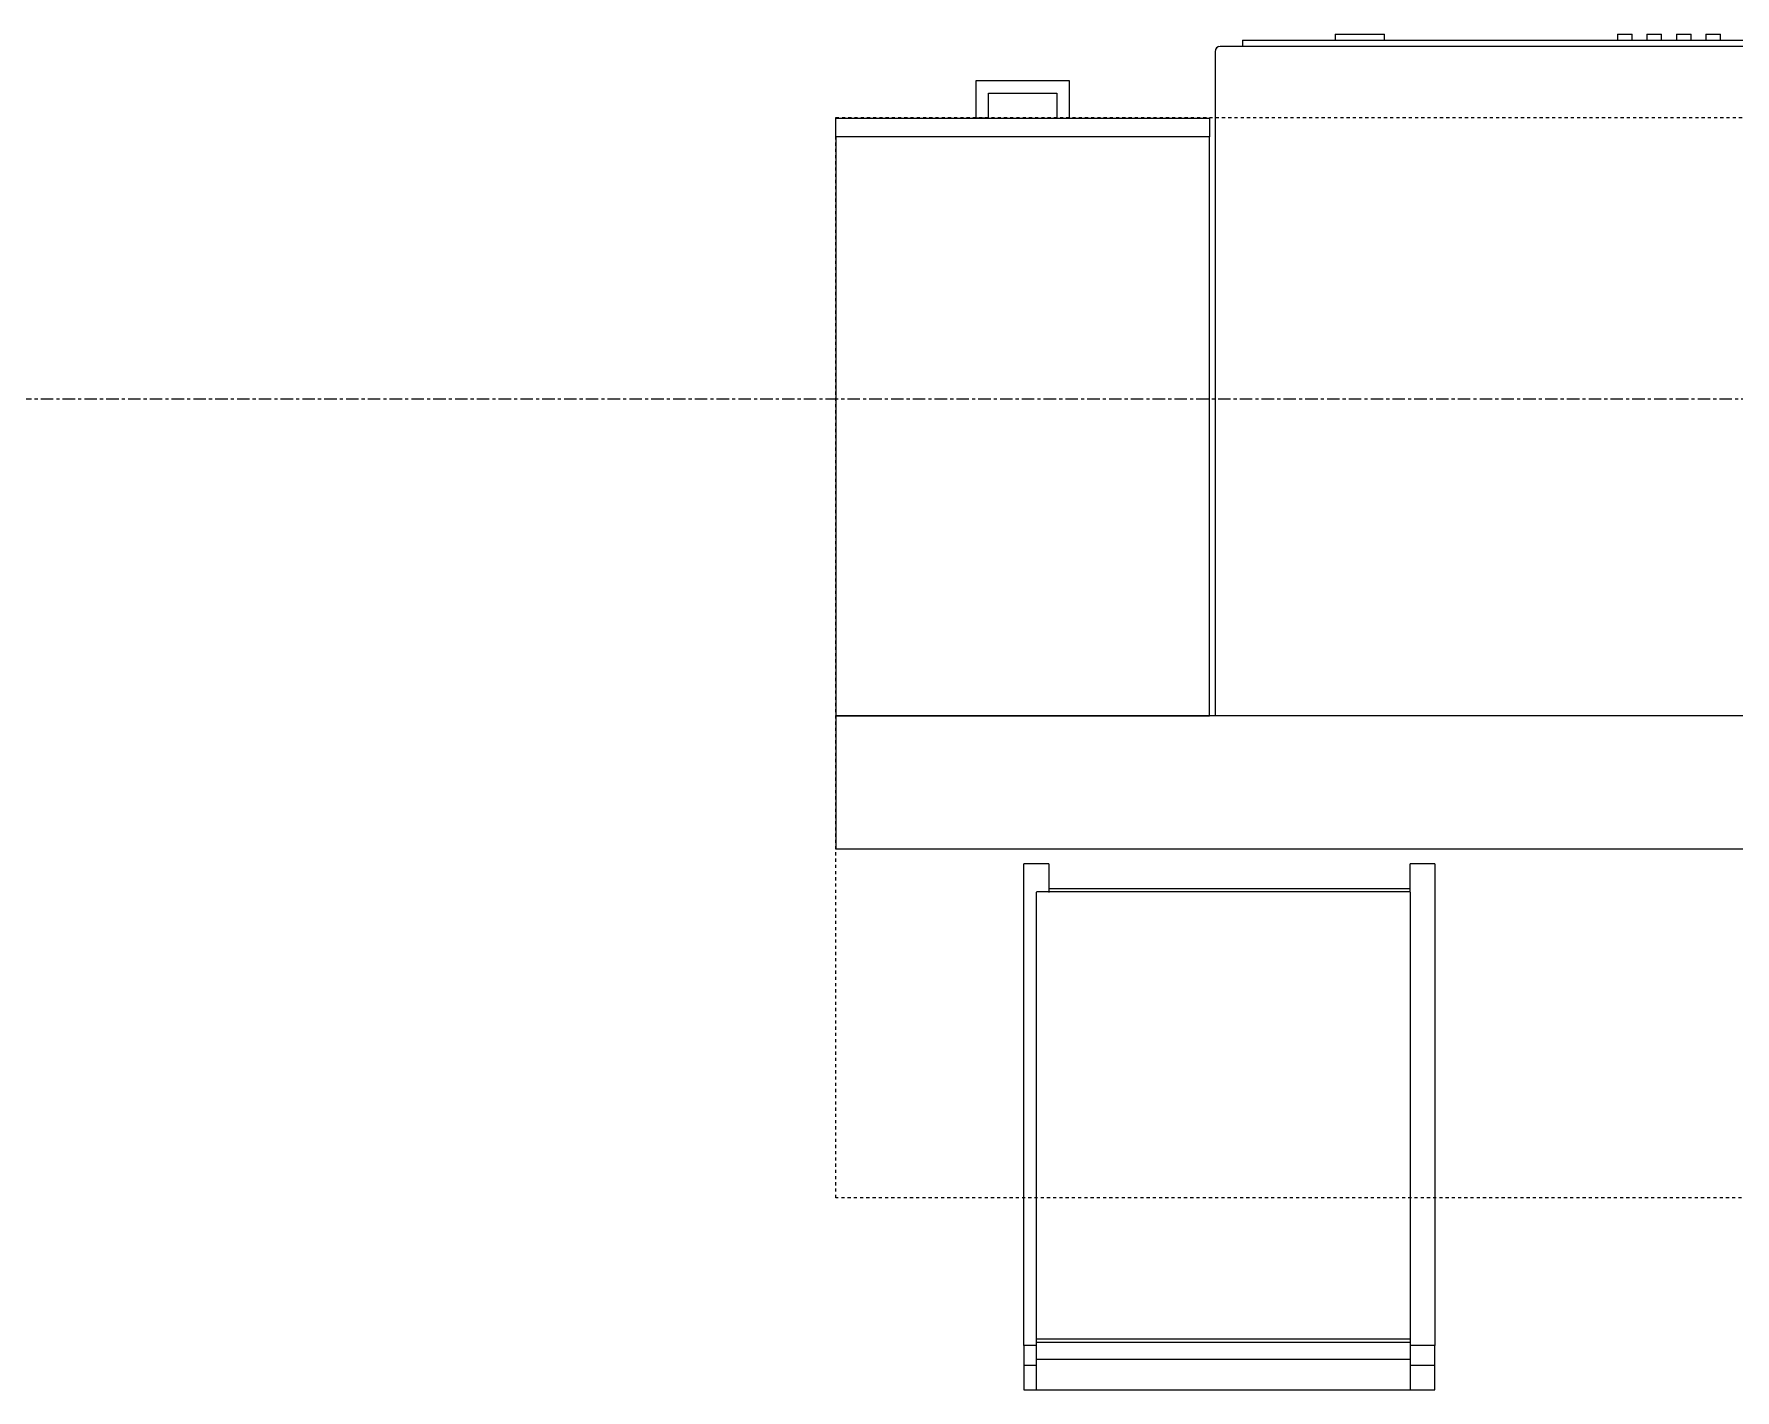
# Model space of a CAD drawing. Header units: inches. Extents: x -4217 to -1814, y 9706 to 12425.
# Drawn here: x -3060.1 to -2991.8, y 11495.4 to 11549.8 of the extents above; entities that cross this region are included whole.
import ezdxf

# ---------------------------------------------------------------- set-up
doc = ezdxf.new("R2010")
doc.units = ezdxf.units.IN
doc.header["$MEASUREMENT"] = 0
doc.linetypes.add('Dash', pattern=[0.25, 0.125, -0.125])
doc.linetypes.add('Grid Line 1_2_', pattern=[0.875, 0.5, -0.125, 0.125, -0.125])
for name, color, linetype, lineweight in [('A-WALL-4', 50, 'Continuous', 13), ('I-FURN-1', 250, 'Continuous', 9), ('Q-CASE-3', 250, 'Continuous', 9), ('Q-CASE-HDLN-1', 250, 'Dash', 9), ('Q-SPCQ-1', 250, 'Continuous', 9), ('S-GRID-1', 1, 'Grid Line 1_2_', 9)]:
    doc.layers.add(name, color=color, linetype=linetype, lineweight=lineweight)

msp = doc.modelspace()

# ---------------------------------------------------------------- linework, layer by layer
at = {"layer": 'A-WALL-4'}
for p, q in [((-3027.92374, 11522.4894), (-2931.94874, 11522.4894)), ((-3027.92374, 11522.4894), (-3027.92374, 11517.1144)), ((-2920.57374, 11517.1144), (-3027.92374, 11517.1144))]:
    msp.add_line(p, q, dxfattribs=at)
at = {"layer": 'I-FURN-1'}
for p, q in [((-3020.37519, 11514.61407), (-3020.37519, 11516.53282)), ((-3019.37519, 11516.53282), (-3020.37519, 11516.53282)), ((-3019.37519, 11516.53282), (-3019.37519, 11515.53533)), ((-3004.87519, 11515.53533), (-3004.87519, 11516.53282)), ((-3003.87519, 11516.53282), (-3004.87519, 11516.53282)), ((-3003.87519, 11516.53282), (-3003.87519, 11514.61407)), ((-3004.87519, 11515.39889), (-3019.87519, 11515.39889)), ((-3019.87519, 11515.28631), (-3019.87519, 11515.38627)), ((-3019.87519, 11513.03364), (-3019.87519, 11515.28631)), ((-3019.37519, 11515.53533), (-3004.87519, 11515.53533)), ((-3019.37519, 11515.53533), (-3019.37519, 11515.45662)), ((-3019.37519, 11515.45662), (-3019.37519, 11515.38294)), ((-3004.87519, 11515.45662), (-3004.87519, 11515.53533)), ((-3004.87519, 11515.38627), (-3004.87519, 11515.45662)), ((-3004.87519, 11515.38627), (-3004.87519, 11515.28631)), ((-3004.87519, 11515.28631), (-3004.87519, 11513.03364)), ((-3020.37519, 11513.11783), (-3020.37519, 11514.61407)), ((-3003.87519, 11514.61407), (-3003.87519, 11513.11783)), ((-3020.37519, 11497.18011), (-3020.37519, 11513.11783)), ((-3019.87519, 11497.43434), (-3019.87519, 11513.03364)), ((-3004.87519, 11513.03364), (-3004.87519, 11497.43434)), ((-3003.87519, 11513.11783), (-3003.87519, 11497.18011)), ((-3019.87519, 11497.3058), (-3019.87519, 11497.43434)), ((-3004.87519, 11497.43434), (-3019.87519, 11497.43434)), ((-3004.87519, 11497.43434), (-3004.87519, 11497.3058)), ((-3019.87519, 11497.18011), (-3020.37519, 11497.18011)), ((-3020.37519, 11497.18011), (-3020.37519, 11496.38472)), ((-3019.87519, 11496.64096), (-3019.87519, 11497.3058)), ((-3004.87519, 11497.3058), (-3019.87519, 11497.3058)), ((-3004.87519, 11497.3058), (-3004.87519, 11496.64096)), ((-3003.87519, 11497.18011), (-3004.87519, 11497.18011)), ((-3003.87519, 11496.38472), (-3003.87519, 11497.18011)), ((-3020.37519, 11496.38472), (-3020.37519, 11495.39991)), ((-3019.87519, 11496.38472), (-3020.37519, 11496.38472)), ((-3019.87519, 11495.39991), (-3019.87519, 11496.64096)), ((-3019.87519, 11496.64096), (-3004.87519, 11496.64096)), ((-3004.87519, 11496.64096), (-3004.87519, 11495.39991)), ((-3003.87519, 11496.38472), (-3004.87519, 11496.38472)), ((-3003.87519, 11495.39991), (-3003.87519, 11496.38472)), ((-3020.37519, 11495.39991), (-3019.87519, 11495.39991)), ((-3019.87519, 11495.39991), (-3004.87519, 11495.39991)), ((-3004.87519, 11495.39991), (-3003.87519, 11495.39991))]:
    msp.add_line(p, q, dxfattribs=at)
at = {"layer": 'Q-CASE-3'}
for p, q in [((-3018.54874, 11547.9733), (-3022.29874, 11547.9733)), ((-3022.29874, 11547.9733), (-3022.29874, 11546.4733)), ((-3018.54874, 11546.4733), (-3018.54874, 11547.9733)), ((-3021.79936, 11546.4733), (-3021.79936, 11547.47393)), ((-3021.79936, 11547.47393), (-3019.04811, 11547.47393)), ((-3019.04811, 11547.47393), (-3019.04811, 11546.4733)), ((-3027.92374, 11546.4733), (-3012.92374, 11546.4733)), ((-3027.92374, 11545.7233), (-3027.92374, 11546.4733)), ((-3021.79936, 11546.4733), (-3022.29874, 11546.4733)), ((-3019.04811, 11546.4733), (-3018.54874, 11546.4733)), ((-3012.92374, 11546.4733), (-3012.92374, 11545.7233)), ((-3012.92374, 11545.7233), (-3027.92374, 11545.7233)), ((-3027.92374, 11545.7233), (-3027.92374, 11522.4733)), ((-3012.92374, 11522.4733), (-3012.92374, 11545.7233)), ((-3027.92374, 11522.4733), (-3012.92374, 11522.4733))]:
    msp.add_line(p, q, dxfattribs=at)
at = {"layer": 'Q-CASE-HDLN-1'}
for p, q in [((-3027.92374, 11546.4894), (-2920.57374, 11546.4894)), ((-3027.92374, 11503.1144), (-3027.92374, 11546.4894)), ((-2920.57374, 11503.1144), (-3027.92374, 11503.1144))]:
    msp.add_line(p, q, dxfattribs=at)
at = {"layer": 'Q-SPCQ-1'}
for p, q in [((-2989.77059, 11549.3483), (-3012.50189, 11549.3483)), ((-3011.60579, 11549.5983), (-2989.79167, 11549.5983)), ((-3011.60579, 11549.5983), (-3011.60579, 11549.3483)), ((-3007.87469, 11549.8483), (-3007.87469, 11549.5983)), ((-3007.87469, 11549.8483), (-3006.89044, 11549.8483)), ((-3006.89044, 11549.8483), (-3005.90619, 11549.8483)), ((-3005.90619, 11549.5983), (-3005.90619, 11549.8483)), ((-2996.5487, 11549.8483), (-2995.95815, 11549.8483)), ((-2996.5487, 11549.8483), (-2996.5487, 11549.5983)), ((-2995.95815, 11549.5983), (-2995.95815, 11549.8483)), ((-2995.3676, 11549.8483), (-2994.77705, 11549.8483)), ((-2995.3676, 11549.8483), (-2995.3676, 11549.5983)), ((-2994.77705, 11549.5983), (-2994.77705, 11549.8483)), ((-2994.1865, 11549.8483), (-2993.59595, 11549.8483)), ((-2994.1865, 11549.8483), (-2994.1865, 11549.5983)), ((-2993.59595, 11549.5983), (-2993.59595, 11549.8483)), ((-2993.00539, 11549.8483), (-2992.41484, 11549.8483)), ((-2993.00539, 11549.8483), (-2993.00539, 11549.5983)), ((-2992.41484, 11549.5983), (-2992.41484, 11549.8483)), ((-3012.69874, 11549.15145), (-3012.69874, 11522.4894))]:
    msp.add_line(p, q, dxfattribs=at)
for start in [90, 105]:
    msp.add_arc((-3012.50189, 11549.15145), 0.19685, start, 180, dxfattribs=at)
at = {"layer": 'S-GRID-1'}
msp.add_line((-1814.20638, 11535.1894), (-4168.71446, 11535.1894), dxfattribs=at)

doc.saveas('drawing.dxf')
